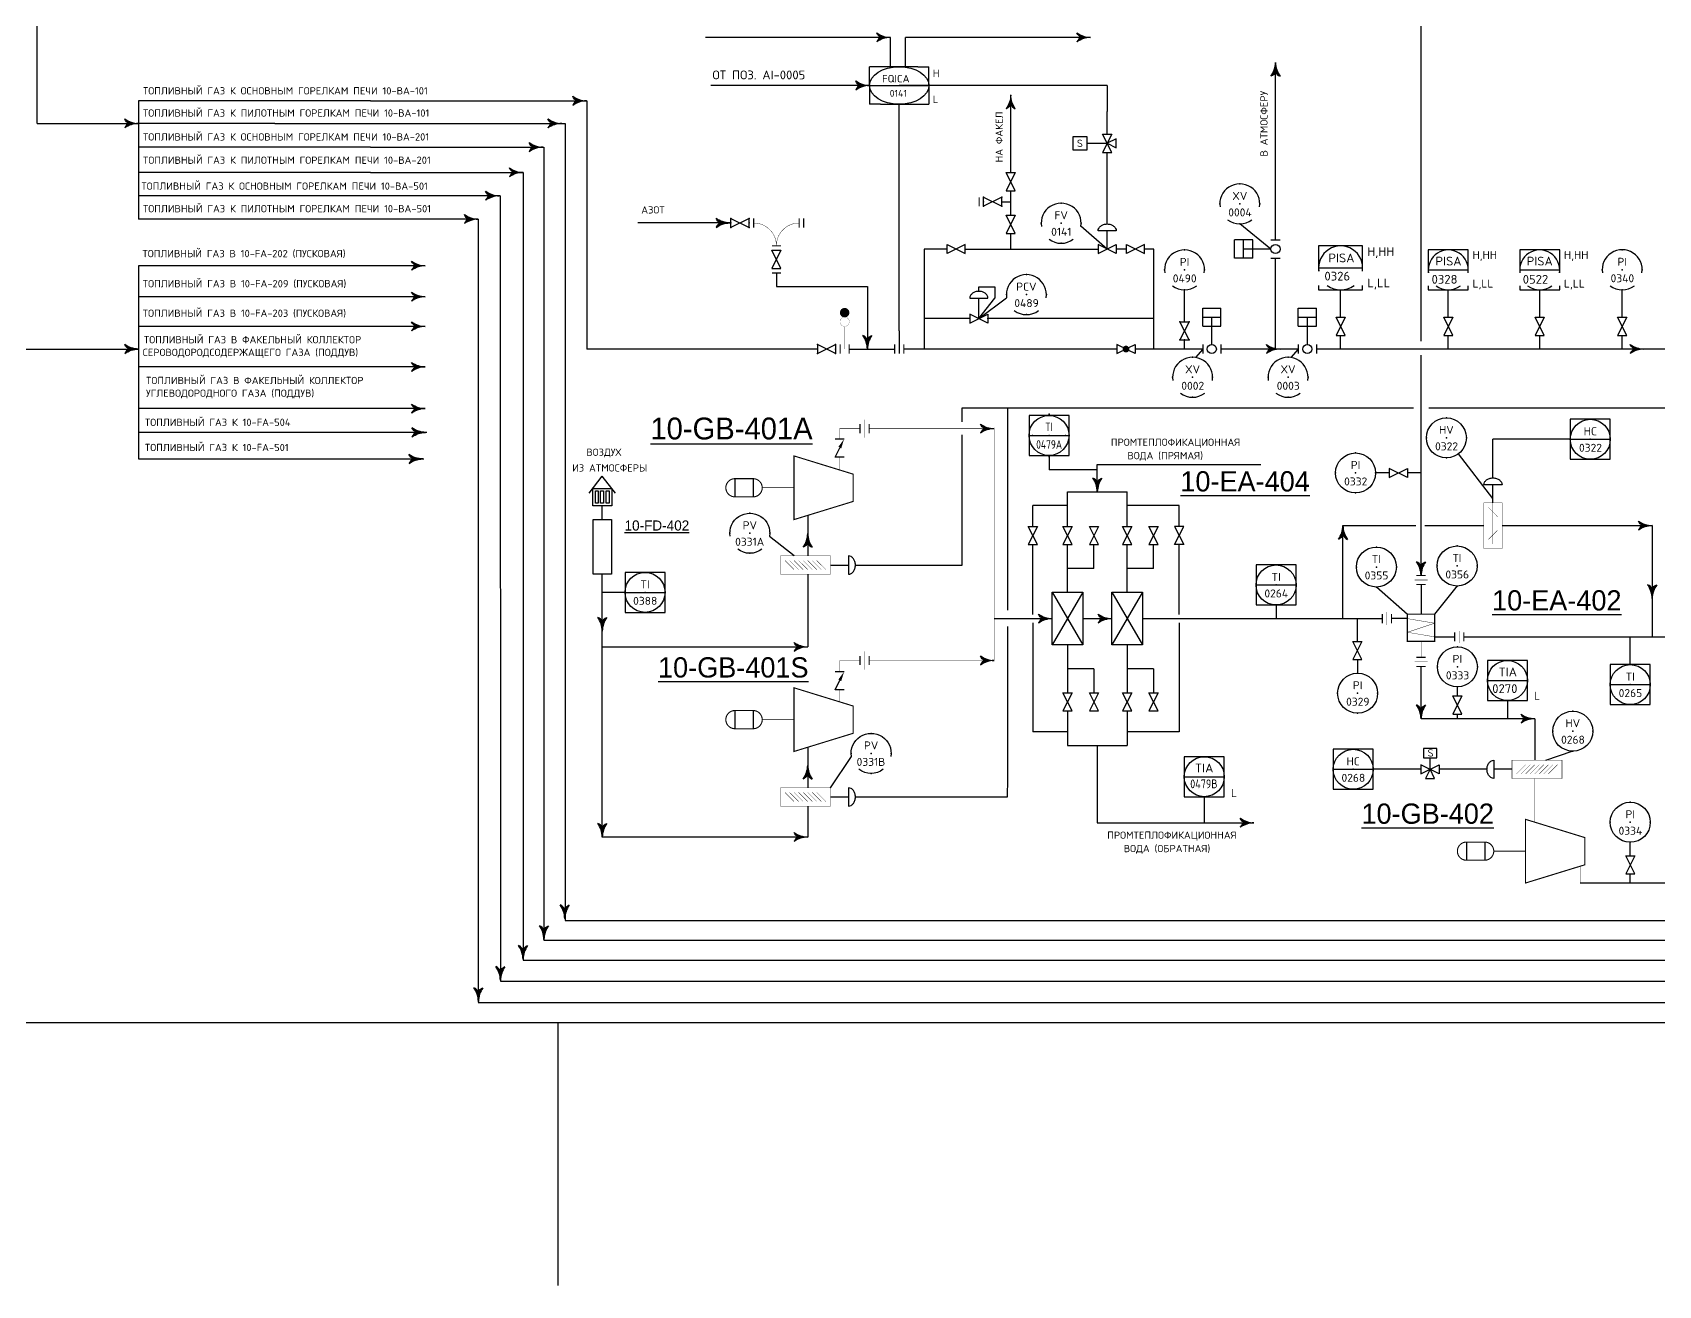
# Model space of a CAD drawing. Extents: x -60 to 179, y 68 to 180.
# Drawn here: x -30.39 to 1.73, y 68.14 to 92.9 of the extents above; entities that cross this region are included whole.
import ezdxf
from ezdxf.enums import TextEntityAlignment as Align

# ---------------------------------------------------------------- set-up
doc = ezdxf.new("R2010")
doc.units = 0
doc.header["$MEASUREMENT"] = 0
doc.linetypes.add('DASH', pattern=[0.15625, 0.09375, -0.0625])
doc.linetypes.add('HIDDEN', pattern=[0.125, 0.0625, -0.0625])
doc.layers.get('0').update_dxf_attribs({"linetype": 'CONTINUOUS'})
for name, color, linetype in [('IN-ATTRIBS', 7, 'CONTINUOUS'), ('IN-INST-TAP', 7, 'CONTINUOUS'), ('IN-INSTRUMENT', 7, 'CONTINUOUS'), ('IN-MIN-PROC', 7, 'CONTINUOUS'), ('IN-PNEUMATIC', 7, 'CONTINUOUS'), ('IN-SOFTWARE', 7, 'CONTINUOUS'), ('IN-TEXT', 1, 'CONTINUOUS'), ('СЛОЙ1', 3, 'CONTINUOUS'), ('СЛОЙ2', 6, 'CONTINUOUS'), ('СЛОЙ3', 5, 'CONTINUOUS'), ('СЛОЙ4', 2, 'CONTINUOUS')]:
    doc.layers.add(name, color=color, linetype=linetype)
doc.styles.add('ATTRIBS', font='SIMPLEX', dxfattribs={"width": 0.9, "height": 0.1})
doc.styles.add('NARROW', font='simplex', dxfattribs={"width": 0.75, "height": 0.1})
doc.styles.add('S1', font='SIMPLEX', dxfattribs={"height": 0.1})

# ---------------------------------------------------------------- blocks, each defined once
blk = doc.blocks.new('PH29B')
at = {"linetype": 'Continuous'}
blk.add_line((-0.25, 0), (0.25, 0), dxfattribs=at)
for points in [[(0.25, -0.038), (0.25, 0.25), (-0.25, 0.25), (-0.25, -0.038)], [(-0.25, -0.199), (-0.25, -0.25), (0.25, -0.25), (0.25, -0.199)]]:
    blk.add_lwpolyline(points)
for start, end in [(351.1529, 188.8471), (232.6037, 307.3963)]:
    blk.add_arc((0, 0), 0.25, start, end)
blk = doc.blocks.new('PH35B')
for start, end in [(351.1529, 188.8471), (232.6037, 307.3963)]:
    blk.add_arc((0, 0), 0.25, start, end)
blk = doc.blocks.new('BUBTEXT')
at = {"layer": 'IN-ATTRIBS'}
for p in [(0, 0.25), (-0.25, 0), (0, 0), (0.25, 0), (0, -0.25)]:
    blk.add_point(p, dxfattribs=at)
at = {"layer": 'IN-ATTRIBS', "flags": 1}
for tag, style, width, p in [('IDNUM', 'ATTRIBS', 0.8, (0.009, 0.584)), ('DWGNO', 'ATTRIBS', 0.8, (0.003, 0.447)), ('FILENO', 'ATTRIBS', 0.8, (-0.003, 0.311)), ('LOC', 'ATTRIBS', 0.8, (-0.08, -0.422)), ('SIG', 'ATTRIBS', 0.8, (-0.087, -0.563)), ('INSTALL', 'ATTRIBS', 0.8, (-0.087, -0.699)), ('SERV', 'ATTRIBS', 0.8, (-0.083, -0.838)), ('DATE', 'ATTRIBS', 0.8, (-0.088, -0.969)), ('CSYS', 'NARROW', 0.75, (-0.087, -1.243)), ('DES', 'NARROW', 0.75, (-0.087, -1.102))]:
    blk.add_attdef(tag, text='', height=0.1, dxfattribs=dict(at, style=style, width=width)).set_placement(p, align=Align.CENTER)
at = {"layer": 'IN-ATTRIBS', "style": 'ATTRIBS', "flags": 1}
blk.add_attdef('SYSCDI', text='', height=0.1, dxfattribs=at).set_placement((-0.312, 0.312), align=Align.RIGHT)
at = {"layer": 'IN-ATTRIBS', "style": 'ATTRIBS'}
blk.add_attdef('SYSCDV', text='', height=0.1, dxfattribs=at).set_placement((-0.312, 0.141), align=Align.RIGHT)
at = {"layer": 'IN-ATTRIBS', "style": 'S1'}
for tag, p in [('A1', (0.323, 0.115)), ('XT', (0.324, 0.257)), ('A2', (0.323, -0.035)), ('A3', (0.323, -0.185)), ('RES', (0.323, -0.342))]:
    blk.add_attdef(tag, p, '', height=0.1, dxfattribs=at)
for tag, p in [('INSTTYPE', (0, 0.05)), ('TAGNUM', (0.002, -0.156)), ('MD', (0.402, -0.565)), ('SZ', (0.402, -0.696))]:
    blk.add_attdef(tag, text='', height=0.1, dxfattribs=at).set_placement(p, align=Align.CENTER)
blk = doc.blocks.new('PF28A')
for points in [[(0.083, 0.021), (0, 0.062), (0, -0.062), (0.083, -0.021)], [(0.167, 0.021), (0.25, 0.062), (0.25, -0.062), (0.167, -0.021)]]:
    blk.add_lwpolyline(points)
at = {"const_width": 0.0469}
blk.add_lwpolyline([(0.102, 0, 1), (0.148, 0, 1)], format="xyb", close=True, dxfattribs=at)
blk = doc.blocks.new('PE2')
for points in [[(0, 0, 0.150368), (0.188, 0.062, 0.150368)], [(0.125, 0, 0.206864), (0.188, 0.062, 0.206864)], [(0.125, 0, -0.206864), (0.188, -0.062, -0.206864)]]:
    blk.add_lwpolyline(points, format="xyb")
blk.add_arc((-0.008, -0.336), 0.336, 54.4623, 88.6678)
for points in [[(0, 0), (0.125, 0), (0.04, 0.003), (0.141, 0.008)], [(0, 0), (0.125, 0), (0.04, -0.003), (0.141, -0.008)], [(0.04, 0.003), (0.141, 0.008), (0.079, 0.011), (0.156, 0.019)], [(0.079, 0.011), (0.156, 0.019), (0.117, 0.024), (0.169, 0.031)], [(0.117, 0.024), (0.169, 0.031), (0.154, 0.041), (0.179, 0.046)], [(0.154, 0.041), (0.179, 0.046), (0.188, 0.062)], [(0.04, -0.003), (0.141, -0.008), (0.079, -0.011), (0.156, -0.019)], [(0.079, -0.011), (0.156, -0.019), (0.117, -0.024), (0.169, -0.031)], [(0.117, -0.024), (0.169, -0.031), (0.154, -0.041), (0.179, -0.046)], [(0.154, -0.041), (0.179, -0.046), (0.188, -0.062)]]:
    blk.add_solid(points)
blk = doc.blocks.new('PD35')
for p, q in [((0.125, 0.25), (-0.125, 0.25)), ((0, 0), (0, 0.25))]:
    blk.add_line(p, q)
blk.add_lwpolyline([(-0.125, 0.25, -0.126822), (-0.116, 0.284, -0.10607), (-0.088, 0.316, -0.085783), (-0.049, 0.336, -0.075445), (0, 0.344, -0.075445), (0.049, 0.336, -0.085783), (0.088, 0.316, -0.10607), (0.116, 0.284, -0.126822), (0.125, 0.25, -0.126822)], format="xyb")
blk = doc.blocks.new('PA27')
for p, q in [((0.125, 0.125), (0.125, -0.125)), ((0.375, 0.125), (0.375, -0.125))]:
    blk.add_line(p, q)
at = {"const_width": 0.015}
blk.add_lwpolyline([(0.125, 0.125), (0.375, 0.125, -1), (0.375, -0.125), (0.125, -0.125, -1)], format="xyb", close=True, dxfattribs=at)
blk = doc.blocks.new('PH29A')
at = {"linetype": 'Continuous'}
blk.add_line((-0.25, 0), (0.25, 0), dxfattribs=at)
blk.add_lwpolyline([(-0.25, 0.25), (-0.25, -0.25), (0.25, -0.25), (0.25, 0.25)], close=True)
blk.add_circle((0, 0), 0.25)
blk = doc.blocks.new('PF35A')
blk.add_lwpolyline([(0, -0.0625), (0.25, 0.0625), (0.25, -0.0625), (0, 0.0625)], close=True)
blk = doc.blocks.new('PF25A')
blk.add_line((0.25, -0.062), (0.25, 0.062))
blk.add_lwpolyline([(0, -0.062), (0, 0.062), (0.132, -0.004)])
blk.add_solid([(0.121, -0.023), (0.25, -0.062), (0.143, 0.016)])
blk = doc.blocks.new('VALVTEXT')
at = {"layer": 'IN-ATTRIBS'}
for p in [(0, 0.0625), (0, 0), (0.25, 0.0625), (0.25, 0), (0, -0.0625), (0.25, -0.0625)]:
    blk.add_point(p, dxfattribs=at)
at = {"layer": 'IN-ATTRIBS', "style": 'S1', "flags": 1}
for tag, p in [('DWGNO', (0.125, 0.4375)), ('IDNUM', (0.125, 0.5625)), ('FILENO', (0.125, 0.3125))]:
    blk.add_attdef(tag, text='', height=0.1, dxfattribs=at).set_placement(p, align=Align.CENTER)
at = {"layer": 'IN-ATTRIBS', "style": 'S1'}
for tag, p in [('MODE', (0.125, 0.078125)), ('SIZE', (0.125, -0.1875))]:
    blk.add_attdef(tag, text='', height=0.1, dxfattribs=at).set_placement(p, align=Align.CENTER)
blk = doc.blocks.new('X1', base_point=(27.875, 16.125))
for p, q in [((28, 16.0625), (27.75, 16.1875)), ((27.75, 16.0625), (28, 16.1875)), ((27.75, 16.1875), (27.75, 16.0625)), ((28, 16.1875), (28, 16.0625))]:
    blk.add_line(p, q)
for p in [(27.75, 16.125), (28, 16.125)]:
    blk.add_point(p)
blk = doc.blocks.new('PF8')
for p, q in [((0, 0.281), (0.25, 0.281)), ((0.125, 0.375), (0.125, 0.438)), ((0.125, 0.438), (0.344, 0.438)), ((0.125, 0), (0.125, 0.281)), ((0.125, 0), (0.344, 0.281)), ((0.344, 0.438), (0.344, 0.281))]:
    blk.add_line(p, q)
blk.add_lwpolyline([(0.25, 0.281, 0.126822), (0.241, 0.316, 0.10607), (0.213, 0.348, 0.085783), (0.174, 0.368, 0.075445), (0.125, 0.375, 0.075445), (0.076, 0.368, 0.085783), (0.037, 0.348, 0.10607), (0.009, 0.316, 0.126822), (0, 0.281, 0.126822)], format="xyb")
blk.add_blockref('X1', (0.125, 0))
blk = doc.blocks.new('PD14')
for points, const_width in [([(0.03, 0.5, 1), (0.095, 0.5, 1)], 0.065), ([(-0.00125, 0.375, 1), (0.12625, 0.375, 1)], 0.0025)]:
    blk.add_lwpolyline(points, format="xyb", close=True, dxfattribs=dict(const_width=const_width))
at = {"const_width": 0.005}
blk.add_lwpolyline([(0.0625, 0.3125), (0.0625, 0)], dxfattribs=at)
blk = doc.blocks.new('PH35A')
blk.add_circle((0, 0), 0.25)
blk = doc.blocks.new('PF33A')
for p, q in [((0, 0.0625), (0, -0.0625)), ((0.25, 0.0625), (0.25, -0.0625))]:
    blk.add_line(p, q)
blk.add_circle((0.125, 0), 0.0625)
blk = doc.blocks.new('PD22')
blk.add_lwpolyline([(-0.09375, 0.09375), (0.09375, 0.09375), (0.09375, -0.09375), (-0.09375, -0.09375), (-0.09375, 0.09375)])
at = {"layer": 'IN-ATTRIBS', "style": 'S1'}
blk.add_attdef('S_TAG', text='', height=0.1, dxfattribs=at).set_placement((0, 0), align=Align.MIDDLE)
blk = doc.blocks.new('PD30')
for points in [[(0.25, -0.0625), (0, 0.0625), (0, -0.0625), (0.25, 0.0625)], [(0.125, 0), (0.0625, -0.125), (0.1875, -0.125)]]:
    blk.add_lwpolyline(points, close=True)

msp = doc.modelspace()

# ---------------------------------------------------------------- linework, layer by layer
at = {"color": 7}
for p, q in [((-13.448, 92.802), (-17.102, 92.802)), ((-13.448, 92.222), (-13.448, 92.802)), ((-13.146, 92.222), (-13.146, 92.802)), ((-9.492, 92.802), (-13.146, 92.802)), ((-13.644, 92.222), (-13.861, 92.222)), ((-13.861, 91.852), (-13.861, 92.222)), ((-12.903, 92.222), (-12.685, 92.222)), ((-12.685, 91.852), (-12.685, 92.222)), ((-13.861, 91.852), (-16.992, 91.852)), ((-13.861, 91.852), (-13.861, 91.481)), ((-9.165, 91.852), (-13.273, 91.852)), ((-12.685, 91.852), (-12.685, 91.481)), ((-9.165, 91.852), (-9.165, 91.339)), ((-13.644, 91.481), (-13.861, 91.481)), ((-13.273, 87.004), (-13.273, 91.481)), ((-12.903, 91.481), (-12.685, 91.481)), ((-9.569, 90.71), (-9.165, 90.71)), ((-12.027, 85.481), (-3.111, 85.481)), ((-12.027, 85.205), (-12.027, 85.481)), ((-11.128, 81.486), (-11.128, 85.481)), ((-2.809, 85.481), (2.156, 85.481)), ((-12.027, 82.375), (-12.027, 84.949)), ((-0.016, 84.861), (-1.544, 84.861)), ((-1.544, 84.097), (-1.544, 84.861)), ((-10.314, 84.542), (-10.314, 84.257)), ((-9.36, 84.257), (-10.314, 84.257)), ((-14.138, 82.375), (-12.027, 82.375)), ((-3.847, 81.942), (-3.235, 81.407)), ((-2.253, 81.962), (-2.696, 81.407)), ((-11.128, 78.42), (-11.128, 81.161)), ((-11.133, 77.793), (-11.128, 78.153)), ((-14.138, 77.793), (-11.133, 77.793)), ((-20.015, 73.338), (-20.015, 68.139)), ((-20.015, 73.338), (-20.015, 68.139))]:
    msp.add_line(p, q, dxfattribs=at)
for p, q in [((-12.903, 92.222), (-13.644, 92.222)), ((-13.644, 91.481), (-12.903, 91.481))]:
    msp.add_line(p, q)
at = {"linetype": 'Continuous'}
msp.add_line((-13.861, 91.852), (-12.685, 91.852), dxfattribs=at)
at = {"color": 5}
for p, q in [((-19.4, 83.793), (-19.139, 84.135)), ((-18.878, 83.793), (-19.139, 84.135)), ((-19.139, 83.274), (-19.139, 83.543))]:
    msp.add_line(p, q, dxfattribs=at)
at = {"color": 7}
msp.add_ellipse((-13.273, 91.852), major_axis=(-0.588, 0), ratio=0.630093, dxfattribs=at)
at = {"layer": 'IN-INST-TAP'}
for p, q in [((-9.165, 88.621), (-9.683, 89.069)), ((-5.93, 88.621), (-6.545, 89.116)), ((-11.7, 87.245), (-11.152, 87.658)), ((-13.273, 87.004), (-13.273, 86.555)), ((-7.278, 86.644), (-7.423, 86.477)), ((-5.391, 86.644), (-5.536, 86.477)), ((-1.544, 83.693), (-2.223, 84.576)), ((-15.348, 82.555), (-15.833, 82.943)), ((-18.69, 81.836), (-19.139, 81.836)), ((-5.828, 81.586), (-5.828, 81.317)), ((1.168, 80.409), (1.168, 80.957)), ((-1.258, 79.7), (-1.258, 79.34)), ((-0.5, 78.518), (0.018, 78.697)), ((-14.632, 77.973), (-14.219, 78.593)), ((-7.247, 77.797), (-7.247, 77.282))]:
    msp.add_line(p, q, dxfattribs=at)
at = {"layer": 'IN-MIN-PROC', "const_width": 0.00719}
for points in [[(-13.958, 85.25), (-13.958, 84.891)], [(-3.089, 82.08), (-2.837, 82.08)], [(-3.639, 81.447), (-3.639, 81.19)], [(-2.211, 81.07), (-2.211, 80.838)], [(-13.958, 80.668), (-13.958, 80.309)], [(-3.089, 80.463), (-2.837, 80.463)]]:
    msp.add_lwpolyline(points, dxfattribs=at)
at = {"layer": 'IN-PNEUMATIC'}
for p, q in [((-9.165, 90.89), (-9.165, 91.339)), ((-9.165, 89.115), (-9.165, 90.53)), ((-2.966, 78.339), (-3.91, 78.339)), ((-1.663, 78.339), (-2.606, 78.339))]:
    msp.add_line(p, q, dxfattribs=at)
at = {"layer": 'IN-SOFTWARE'}
for p, q in [((-11.128, 85.047), (-11.128, 85.047)), ((-11.128, 78.153), (-11.128, 78.42)), ((-2.786, 78.339), (-2.786, 78.565)), ((-57.05, 73.338), (145.352, 73.338))]:
    msp.add_line(p, q, dxfattribs=at)
msp.add_lwpolyline([(-2.654, 78.752), (-2.919, 78.752), (-2.919, 78.565), (-2.654, 78.565)], close=True, dxfattribs=at)
at = {"layer": 'СЛОЙ1'}
for p, q in [((-2.965, 86.799), (-2.965, 98.504)), ((-23.72, 91.549), (-28.302, 91.549)), ((-23.72, 91.549), (-19.442, 91.549)), ((-30.3, 91.102), (-28.302, 91.102)), ((-25.606, 91.102), (-28.302, 91.102)), ((-25.606, 91.102), (-19.875, 91.102)), ((-23.72, 90.633), (-28.302, 90.633)), ((-23.72, 90.633), (-20.291, 90.633)), ((-20.291, 90.633), (-20.291, 78.117)), ((-23.72, 90.134), (-28.302, 90.134)), ((-23.72, 90.134), (-20.704, 90.134)), ((-20.704, 90.134), (-20.704, 77.414)), ((-21.153, 89.672), (-28.302, 89.672)), ((-21.153, 89.672), (-21.151, 74.154)), ((-21.593, 89.211), (-28.302, 89.211)), ((-21.592, 89.211), (-21.593, 73.737)), ((-12.778, 88.621), (-12.778, 86.644)), ((-12.328, 88.621), (-12.778, 88.621)), ((-11.969, 88.621), (-9.344, 88.621)), ((-8.784, 88.621), (-8.985, 88.621)), ((-8.245, 88.621), (-8.425, 88.621)), ((-8.245, 86.644), (-8.245, 88.621)), ((-26.916, 88.29), (-28.302, 88.29)), ((-22.636, 88.29), (-26.916, 88.29)), ((-22.636, 87.679), (-28.302, 87.679)), ((-22.636, 87.091), (-28.302, 87.091)), ((-11.879, 87.245), (-12.778, 87.245)), ((-8.245, 87.245), (-11.52, 87.245)), ((-14.89, 86.644), (-19.442, 86.644)), ((-8.974, 86.644), (-13.183, 86.644)), ((-8.245, 86.644), (-8.615, 86.644)), ((-7.278, 86.644), (-8.245, 86.644)), ((-5.391, 86.644), (-6.918, 86.644)), ((9.256, 86.644), (-5.032, 86.644)), ((-2.965, 84.821), (-2.965, 86.52)), ((-22.636, 86.291), (-28.302, 86.291)), ((-22.636, 85.467), (-28.302, 85.467)), ((-22.607, 84.998), (-28.302, 84.998)), ((-2.965, 82.17), (-2.965, 84.821)), ((-28.302, 84.472), (-22.664, 84.472)), ((-19.139, 80.758), (-19.139, 82.196)), ((-15.081, 82.196), (-15.081, 80.758)), ((-11.398, 81.317), (-10.252, 81.317)), ((-9.647, 81.317), (-9.074, 81.317)), ((-8.468, 81.317), (-3.729, 81.317)), ((-2.121, 80.957), (28.561, 80.957)), ((-19.139, 77.001), (-19.139, 80.758)), ((-19.139, 80.758), (-15.261, 80.758)), ((-2.965, 79.52), (-2.965, 80.373)), ((-0.899, 79.34), (-2.965, 79.34)), ((-0.719, 79.34), (-0.719, 78.518)), ((-20.291, 79.215), (-20.291, 74.963)), ((-20.704, 78.512), (-20.704, 74.569)), ((-15.081, 77.614), (-15.081, 77.001)), ((-15.261, 77.001), (-19.139, 77.001)), ((0.179, 76.093), (4.941, 76.093)), ((-19.875, 75.353), (27.494, 75.353)), ((-20.291, 74.961), (28.02, 74.961)), ((-20.704, 74.569), (74.898, 74.569)), ((-21.151, 74.154), (77.198, 74.157)), ((-21.593, 73.73), (28.561, 73.73))]:
    msp.add_line(p, q, dxfattribs=at)
at = {"layer": 'СЛОЙ1', "color": 3}
for p, q in [((-30.3, 91.102), (-30.3, 93.254)), ((-14.261, 86.644), (-13.363, 86.644))]:
    msp.add_line(p, q, dxfattribs=at)
at = {"layer": 'СЛОЙ1', "linetype": 'Continuous'}
for p, q in [((-28.302, 91.549), (-28.302, 89.211)), ((-19.442, 91.549), (-19.442, 86.644)), ((-19.875, 91.102), (-19.875, 75.353)), ((-28.302, 88.29), (-28.302, 84.998)), ((-32.977, 86.644), (-28.302, 86.644)), ((-28.302, 84.998), (-28.302, 84.472)), ((-28.302, 84.578), (-28.302, 84.538))]:
    msp.add_line(p, q, dxfattribs=at)
at = {"layer": 'СЛОЙ1'}
for points, const_width in [([(-14.441, 86.734), (-14.441, 86.555)], 0.0216), ([(-14.261, 86.734), (-14.261, 86.555)], 0.0216), ([(-13.363, 86.734), (-13.363, 86.555)], 0.0216), ([(-13.183, 86.734), (-13.183, 86.555)], 0.0216), ([(-14.048, 85.161), (-14.048, 84.981)], 0.0216), ([(-13.868, 85.161), (-13.868, 84.981)], 0.0216), ([(-14.452, 85.071), (-14.048, 85.071)], 0.00719), ([(-13.868, 85.071), (-11.398, 85.071)], 0.00719), ([(-11.398, 85.071), (-11.398, 80.489)], 0.00719), ([(-3.055, 82.17), (-2.875, 82.17)], 0.0216), ([(-3.729, 81.407), (-3.729, 81.227)], 0.0216), ([(-2.121, 81.047), (-2.121, 80.868)], 0.0216), ([(-14.452, 80.489), (-14.048, 80.489)], 0.00719), ([(-14.048, 80.579), (-14.048, 80.399)], 0.0216), ([(-13.868, 80.579), (-13.868, 80.399)], 0.0216), ([(-13.868, 80.489), (-11.398, 80.489)], 0.00719), ([(-3.055, 80.373), (-2.875, 80.373)], 0.0216), ([(-0.719, 78.159), (-0.719, 77.306)], 0.00719), ([(0.179, 76.424), (0.179, 76.093)], 0.00719)]:
    msp.add_lwpolyline(points, dxfattribs=dict(at, const_width=const_width))
at = {"layer": 'СЛОЙ2', "color": 5}
for p, q in [((-19.327, 83.889), (-18.951, 83.889)), ((-19.327, 83.544), (-19.327, 83.889)), ((-19.276, 83.844), (-19.218, 83.844)), ((-19.276, 83.601), (-19.276, 83.844)), ((-19.218, 83.844), (-19.218, 83.601)), ((-19.173, 83.844), (-19.115, 83.844)), ((-19.173, 83.601), (-19.173, 83.844)), ((-19.115, 83.844), (-19.115, 83.601)), ((-19.062, 83.844), (-19.004, 83.844)), ((-19.062, 83.601), (-19.062, 83.844)), ((-19.004, 83.844), (-19.004, 83.601)), ((-18.951, 83.889), (-18.951, 83.544)), ((-18.951, 83.544), (-19.327, 83.544)), ((-19.218, 83.601), (-19.276, 83.601)), ((-19.115, 83.601), (-19.173, 83.601)), ((-19.004, 83.601), (-19.062, 83.601)), ((-19.318, 83.274), (-18.959, 83.274)), ((-19.318, 82.196), (-19.318, 83.274)), ((-18.959, 83.274), (-18.959, 82.196)), ((-18.959, 82.196), (-19.318, 82.196))]:
    msp.add_line(p, q, dxfattribs=at)
at = {"layer": 'СЛОЙ2'}
for p, q in [((-15.081, 83.357), (-15.081, 82.555)), ((-2.965, 81.991), (-2.965, 81.407)), ((-9.647, 81.837), (-10.252, 80.796)), ((-10.252, 81.837), (-9.647, 80.796)), ((-9.074, 81.837), (-8.468, 80.796)), ((-8.468, 81.837), (-9.074, 80.796)), ((-3.235, 81.317), (-3.549, 81.317)), ((-2.696, 80.957), (-2.301, 80.957)), ((-15.081, 78.775), (-15.081, 77.973))]:
    msp.add_line(p, q, dxfattribs=at)
for points, const_width in [([(-14.452, 85.071), (-14.452, 84.865)], 0.00719), ([(-14.452, 84.262), (-14.452, 84.505)], 0.00719), ([(-15.98, 83.903), (-15.351, 83.903)], 0.0144), ([(-3.055, 81.991), (-2.875, 81.991)], 0.0216), ([(-3.549, 81.407), (-3.549, 81.227)], 0.0216), ([(-2.301, 81.047), (-2.301, 80.868)], 0.0216), ([(-2.965, 80.868), (-2.965, 80.553)], 0.00719), ([(-2.965, 80.553), (-2.965, 80.643)], 0.00719), ([(-14.452, 80.489), (-14.452, 80.267)], 0.00719), ([(-3.055, 80.553), (-2.875, 80.553)], 0.0216), ([(-14.452, 79.68), (-14.452, 79.908)], 0.00719), ([(-15.98, 79.321), (-15.351, 79.321)], 0.0144), ([(-1.528, 76.722), (-0.899, 76.722)], 0.0144)]:
    msp.add_lwpolyline(points, dxfattribs=dict(at, const_width=const_width))
at = {"layer": 'СЛОЙ2', "const_width": 0.0216}
for points in [[(-14.183, 83.633), (-14.183, 84.172), (-15.351, 84.532), (-15.351, 83.274)], [(-3.235, 81.407), (-2.696, 81.407), (-2.696, 80.868), (-3.235, 80.868)], [(-14.183, 79.051), (-14.183, 79.59), (-15.351, 79.95), (-15.351, 78.692)], [(0.269, 76.452), (0.269, 76.991), (-0.899, 77.35), (-0.899, 76.093)]]:
    msp.add_lwpolyline(points, close=True, dxfattribs=at)
at = {"layer": 'СЛОЙ2'}
for points in [[(-10.252, 81.837), (-9.647, 81.837), (-9.647, 80.796), (-10.252, 80.796)], [(-9.074, 81.837), (-8.468, 81.837), (-8.468, 80.796), (-9.074, 80.796)]]:
    msp.add_lwpolyline(points, close=True, dxfattribs=at)
at = {"layer": 'СЛОЙ2', "linetype": 'HIDDEN', "const_width": 0.00719}
msp.add_lwpolyline([(-3.235, 81.317), (-2.696, 81.227), (-3.235, 81.047), (-2.696, 80.957)], dxfattribs=at)
at = {"layer": 'СЛОЙ3'}
for p, q in [((-5.84, 88.801), (-5.84, 92.305)), ((-11.07, 90.133), (-11.07, 91.664)), ((-11.07, 89.287), (-11.07, 89.773)), ((-16.597, 89.135), (-18.434, 89.135)), ((-11.07, 88.621), (-11.07, 88.928)), ((-5.84, 86.644), (-5.84, 88.441)), ((-15.699, 88.147), (-15.699, 87.877)), ((-15.699, 87.877), (-13.902, 87.877)), ((-13.902, 87.877), (-13.902, 86.644)), ((-7.637, 87.184), (-7.637, 87.812)), ((-4.553, 87.273), (-4.553, 87.812)), ((-2.427, 87.273), (-2.427, 87.812)), ((-0.621, 87.273), (-0.621, 87.812)), ((1.009, 87.273), (1.009, 87.812)), ((-7.637, 86.644), (-7.637, 86.824)), ((-4.553, 86.644), (-4.553, 86.914)), ((-2.427, 86.644), (-2.427, 86.914)), ((-0.621, 86.644), (-0.621, 86.914)), ((1.009, 86.644), (1.009, 86.914)), ((-9.36, 84.362), (-6.131, 84.362)), ((-9.36, 83.824), (-9.36, 84.362)), ((-3.594, 84.195), (-3.864, 84.195)), ((-2.965, 84.195), (-3.235, 84.195)), ((-9.949, 83.553), (-10.634, 83.553)), ((-10.634, 83.141), (-10.634, 83.553)), ((-9.949, 83.824), (-8.771, 83.824)), ((-9.949, 83.141), (-9.949, 83.824)), ((-8.771, 83.141), (-8.771, 83.824)), ((-7.742, 83.553), (-8.771, 83.553)), ((-7.742, 83.141), (-7.742, 83.553)), ((-4.508, 83.154), (-3.071, 83.154)), ((-4.508, 81.317), (-4.508, 82.974)), ((-2.891, 83.154), (-1.723, 83.154)), ((-1.364, 83.154), (1.421, 83.154)), ((1.601, 83.154), (1.601, 80.957)), ((-10.634, 81.398), (-10.634, 82.781)), ((-9.949, 81.837), (-9.949, 82.781)), ((-9.427, 82.309), (-9.427, 82.781)), ((-8.771, 81.837), (-8.771, 82.781)), ((-8.249, 82.309), (-8.249, 82.781)), ((-7.742, 81.398), (-7.742, 82.781)), ((-9.427, 82.309), (-9.949, 82.309)), ((-8.249, 82.309), (-8.771, 82.309)), ((-4.223, 80.868), (-4.223, 81.317)), ((-10.634, 81.235), (-10.634, 79.852)), ((-7.742, 81.235), (-7.742, 79.852)), ((-9.949, 80.796), (-9.949, 79.852)), ((-8.771, 80.796), (-8.771, 79.852)), ((-9.427, 80.324), (-9.949, 80.324)), ((-9.427, 80.324), (-9.427, 79.852)), ((-8.249, 80.324), (-8.771, 80.324)), ((-8.249, 80.324), (-8.249, 79.852)), ((-4.223, 80.508), (-4.223, 80.239)), ((-10.634, 79.852), (-10.634, 79.08)), ((-7.742, 79.852), (-7.742, 79.08)), ((-2.247, 79.789), (-2.247, 79.969)), ((-9.949, 79.493), (-9.949, 78.809)), ((-8.771, 79.493), (-8.771, 78.809)), ((-2.247, 79.34), (-2.247, 79.43)), ((-9.949, 79.08), (-10.634, 79.08)), ((-7.742, 79.08), (-8.771, 79.08)), ((-9.949, 78.809), (-8.771, 78.809)), ((-9.36, 78.809), (-9.36, 77.704)), ((-9.36, 77.704), (-9.36, 77.282)), ((-9.36, 77.282), (-6.265, 77.282)), ((1.168, 76.632), (1.168, 76.901)), ((1.168, 76.093), (1.168, 76.272))]:
    msp.add_line(p, q, dxfattribs=at)
at = {"layer": 'СЛОЙ3', "color": 2}
msp.add_line((-11.247, 89.555), (-11.07, 89.555), dxfattribs=at)
at = {"layer": 'СЛОЙ3', "const_width": 0.0216}
for points in [[(-16.148, 89.045), (-16.148, 89.225)], [(-15.25, 89.225), (-15.25, 89.045)], [(-15.16, 89.225), (-15.16, 89.045)], [(-15.789, 88.686), (-15.609, 88.686)], [(-15.609, 88.147), (-15.789, 88.147)]]:
    msp.add_lwpolyline(points, dxfattribs=at)
at = {"layer": 'СЛОЙ3', "linetype": 'DASH', "const_width": 0.00719}
msp.add_lwpolyline([(-16.148, 89.135, -0.414214), (-15.699, 88.686, -0.414214)], format="xyb", dxfattribs=at)
at = {"layer": 'СЛОЙ3', "const_width": 0.00719}
msp.add_lwpolyline([(-15.699, 88.686, -0.414214), (-15.25, 89.135, -0.414214)], format="xyb", dxfattribs=at)
at = {"layer": 'СЛОЙ4'}
for p, q in [((-6.29, 88.801), (-6.649, 88.801)), ((-6.649, 88.441), (-6.649, 88.801)), ((-6.469, 88.441), (-6.469, 88.801)), ((-6.29, 88.441), (-6.29, 88.801)), ((-6.29, 88.441), (-6.649, 88.441)), ((-5.93, 88.621), (-6.469, 88.621)), ((-7.278, 87.094), (-7.278, 87.453)), ((-7.278, 87.453), (-6.918, 87.453)), ((-6.918, 87.094), (-6.918, 87.453)), ((-5.391, 87.094), (-5.391, 87.453)), ((-5.391, 87.453), (-5.032, 87.453)), ((-5.032, 87.094), (-5.032, 87.453)), ((-7.278, 87.273), (-6.918, 87.273)), ((-7.278, 87.094), (-6.918, 87.094)), ((-7.098, 86.734), (-7.098, 87.273)), ((-5.391, 87.273), (-5.032, 87.273)), ((-5.391, 87.094), (-5.032, 87.094)), ((-5.211, 86.734), (-5.211, 87.273))]:
    msp.add_line(p, q, dxfattribs=at)
for points, const_width in [([(-11.696, 89.465), (-11.696, 89.645)], 0.0216), ([(-1.364, 82.704), (-1.364, 83.603), (-1.723, 83.603), (-1.723, 82.704), (-1.364, 82.704)], 0.00719), ([(-1.454, 83.333), (-1.633, 83.513)], 0.00719), ([(-1.544, 83.603), (-1.544, 82.794)], 0.00719), ([(-1.454, 83.064), (-1.633, 82.884)], 0.00719), ([(-15.62, 82.555), (-14.632, 82.555), (-14.632, 82.196), (-15.62, 82.196), (-15.62, 82.555)], 0.00719), ([(-15.351, 82.286), (-15.53, 82.465)], 0.00719), ([(-15.261, 82.286), (-15.441, 82.465)], 0.00719), ([(-15.171, 82.286), (-15.351, 82.465)], 0.00719), ([(-15.081, 82.286), (-15.261, 82.465)], 0.00719), ([(-14.991, 82.286), (-15.171, 82.465)], 0.00719), ([(-14.902, 82.286), (-15.081, 82.465)], 0.00719), ([(-14.812, 82.286), (-14.991, 82.465)], 0.00719), ([(-14.722, 82.286), (-14.902, 82.465)], 0.00719), ([(-0.18, 78.518), (-1.168, 78.518), (-1.168, 78.159), (-0.18, 78.159), (-0.18, 78.518)], 0.00719), ([(-1.079, 78.249), (-0.899, 78.429)], 0.00719), ([(-0.989, 78.249), (-0.809, 78.429)], 0.00719), ([(-0.899, 78.249), (-0.719, 78.429)], 0.00719), ([(-0.809, 78.249), (-0.629, 78.429)], 0.00719), ([(-0.719, 78.249), (-0.54, 78.429)], 0.00719), ([(-0.629, 78.249), (-0.45, 78.429)], 0.00719), ([(-0.54, 78.249), (-0.36, 78.429)], 0.00719), ([(-0.45, 78.249), (-0.27, 78.429)], 0.00719), ([(-15.62, 77.973), (-14.632, 77.973), (-14.632, 77.614), (-15.62, 77.614), (-15.62, 77.973)], 0.00719), ([(-15.351, 77.704), (-15.53, 77.883)], 0.00719), ([(-15.261, 77.704), (-15.441, 77.883)], 0.00719), ([(-15.171, 77.704), (-15.351, 77.883)], 0.00719), ([(-15.081, 77.704), (-15.261, 77.883)], 0.00719), ([(-14.991, 77.704), (-15.171, 77.883)], 0.00719), ([(-14.902, 77.704), (-15.081, 77.883)], 0.00719), ([(-14.812, 77.704), (-14.991, 77.883)], 0.00719), ([(-14.722, 77.704), (-14.902, 77.883)], 0.00719)]:
    msp.add_lwpolyline(points, dxfattribs=dict(at, const_width=const_width))
for points in [[(-2.606, 78.249), (-2.966, 78.429), (-2.966, 78.249), (-2.606, 78.429)], [(-2.786, 78.339), (-2.876, 78.159), (-2.696, 78.159)]]:
    msp.add_lwpolyline(points, close=True, dxfattribs=at)

# ---------------------------------------------------------------- block references
at = {"layer": 'IN-INSTRUMENT'}
for name, p, xscale, yscale, zscale, values in [('PD22', (-9.704, 90.71), 1.4375, 1.4375, 1.4375, {'S_TAG': 'S'}), ('BUBTEXT', (-6.545, 89.512), 1.58125, 1.58125, 1.58125, {'INSTTYPE': 'XV', 'TAGNUM': '0004'}), ('BUBTEXT', (-10.074, 89.129), 1.58125, 1.58125, 1.58125, {'INSTTYPE': 'FV', 'TAGNUM': '0141'}), ('BUBTEXT', (-7.637, 88.208), 1.58125, 1.58125, 1.58125, {'INSTTYPE': 'PI', 'TAGNUM': '0490'}), ('BUBTEXT', (1.009, 88.21), 1.58125, 1.58125, 1.58125, {'INSTTYPE': 'PI', 'TAGNUM': '0340'}), ('BUBTEXT', (-10.761, 87.719), 1.58125, 1.58125, 1.58125, {'INSTTYPE': 'PCV', 'TAGNUM': '0489'}), ('BUBTEXT', (-7.478, 86.086), 1.58125, 1.58125, 1.58125, {'INSTTYPE': 'XV', 'TAGNUM': '0002'}), ('BUBTEXT', (-5.592, 86.086), 1.58125, 1.58125, 1.58125, {'INSTTYPE': 'XV', 'TAGNUM': '0003'}), ('BUBTEXT', (-10.314, 84.937), 1.3, 1.68125, 1.58125, {'INSTTYPE': 'TI', 'TAGNUM': '0479A'}), ('BUBTEXT', (-2.464, 84.889), 1.58125, 1.58125, 1.58125, {'INSTTYPE': 'HV', 'TAGNUM': '0322'}), ('BUBTEXT', (0.379, 84.861), 1.58125, 1.58125, 1.58125, {'INSTTYPE': 'HC', 'TAGNUM': '0322'}), ('BUBTEXT', (-4.259, 84.195), 1.58125, 1.58125, 1.58125, {'INSTTYPE': 'PI', 'TAGNUM': '0332'}), ('BUBTEXT', (-3.847, 82.337), 1.58125, 1.58125, 1.58125, {'INSTTYPE': 'ТI', 'TAGNUM': '0355'}), ('BUBTEXT', (-2.253, 82.357), 1.58125, 1.58125, 1.58125, {'INSTTYPE': 'ТI', 'TAGNUM': '0356'}), ('BUBTEXT', (-18.294, 81.836), 1.58125, 1.58125, 1.58125, {'INSTTYPE': 'TI', 'TAGNUM': '0388'}), ('BUBTEXT', (-5.828, 81.982), 1.58125, 1.58125, 1.58125, {'INSTTYPE': 'TI', 'TAGNUM': '0264'}), ('BUBTEXT', (-2.247, 80.364), 1.58125, 1.58125, 1.58125, {'INSTTYPE': 'PI', 'TAGNUM': '0333'}), ('BUBTEXT', (1.168, 80.013), 1.58125, 1.58125, 1.58125, {'INSTTYPE': 'TI', 'TAGNUM': '0265'}), ('BUBTEXT', (-4.217, 79.843), 1.58125, 1.58125, 1.58125, {'INSTTYPE': 'PI', 'TAGNUM': '0329'}), ('BUBTEXT', (0.033, 79.092), 1.58125, 1.58125, 1.58125, {'INSTTYPE': 'HV', 'TAGNUM': '0268'}), ('BUBTEXT', (-4.305, 78.339), 1.58125, 1.58125, 1.58125, {'INSTTYPE': 'HC', 'TAGNUM': '0268'}), ('BUBTEXT', (1.168, 77.293), 1.58125, 1.58125, 1.58125, {'INSTTYPE': 'PI', 'TAGNUM': '0334'})]:
    msp.add_blockref(name, p, dxfattribs=dict(at, xscale=xscale, yscale=yscale, zscale=zscale)).add_auto_attribs(values)
for name, p, xscale, yscale, zscale in [('PH35B', (-6.545, 89.512), 1.58125, 1.58125, 1.58125), ('PH35B', (-10.074, 89.129), 1.58125, 1.58125, 1.58125), ('PH29B', (-4.553, 88.247), 1.739375, 1.739375, 1.739375), ('PH35B', (-7.637, 88.208), 1.58125, 1.58125, 1.58125), ('PH29B', (-2.427, 88.208), 1.58125, 1.58125, 1.58125), ('PH29B', (-0.621, 88.208), 1.58125, 1.58125, 1.58125), ('PH35B', (1.009, 88.21), 1.58125, 1.58125, 1.58125), ('PH35B', (-10.761, 87.719), 1.58125, 1.58125, 1.58125), ('PH35B', (-7.478, 86.086), 1.58125, 1.58125, 1.58125), ('PH35B', (-5.592, 86.086), 1.58125, 1.58125, 1.58125), ('PH29A', (-10.314, 84.937), 1.58125, 1.58125, 1.58125), ('PH35A', (-2.464, 84.889), 1.58125, 1.58125, 1.58125), ('PH29A', (0.379, 84.861), 1.58125, 1.58125, 1.58125), ('PH35A', (-4.259, 84.195), 1.58125, 1.58125, 1.58125), ('PH35B', (-16.224, 83.004), -1.58125, 1.58125, 1.58125), ('PH35A', (-3.847, 82.337), 1.58125, 1.58125, 1.58125), ('PH35A', (-2.253, 82.357), 1.58125, 1.58125, 1.58125), ('PH29A', (-18.294, 81.836), 1.58125, 1.58125, 1.58125), ('PH29A', (-5.828, 81.982), 1.58125, 1.58125, 1.58125), ('PH35A', (-2.247, 80.364), 1.58125, 1.58125, 1.58125), ('PH29A', (-1.258, 80.095), 1.58125, 1.58125, 1.58125), ('PH29A', (1.168, 80.013), 1.58125, 1.58125, 1.58125), ('PH35A', (-4.217, 79.843), 1.58125, 1.58125, 1.58125), ('PH35A', (0.033, 79.092), 1.58125, 1.58125, 1.58125), ('PH35B', (-13.828, 78.653), -1.58125, 1.58125, 1.58125), ('PH29A', (-4.305, 78.339), 1.58125, 1.58125, 1.58125), ('PH29A', (-7.247, 78.193), 1.58125, 1.58125, 1.58125), ('PH35A', (1.168, 77.293), 1.58125, 1.58125, 1.58125)]:
    msp.add_blockref(name, p, dxfattribs=dict(at, xscale=xscale, yscale=yscale, zscale=zscale))
ref = msp.add_blockref('BUBTEXT', (-16.224, 83.004), dxfattribs=dict(at, xscale=-1.58125, yscale=1.58125, zscale=1.58125))
ref.add_attrib('INSTTYPE', 'PV', dxfattribs={"layer": 'IN-ATTRIBS', "height": 0.1581, "style": 'S1'}).set_placement((-16.224, 83.083), align=Align.CENTER)
ref.add_attrib('TAGNUM', '0331A', dxfattribs={"layer": 'IN-ATTRIBS', "height": 0.1581, "style": 'S1'}).set_placement((-16.227, 82.757), align=Align.CENTER)
ref = msp.add_blockref('BUBTEXT', (-13.828, 78.653), dxfattribs=dict(at, xscale=-1.58125, yscale=1.58125, zscale=1.58125))
ref.add_attrib('INSTTYPE', 'PV', dxfattribs={"layer": 'IN-ATTRIBS', "height": 0.1581, "style": 'S1'}).set_placement((-13.828, 78.732), align=Align.CENTER)
ref.add_attrib('TAGNUM', '0331B', dxfattribs={"layer": 'IN-ATTRIBS', "height": 0.1581, "style": 'S1'}).set_placement((-13.831, 78.407), align=Align.CENTER)
at = {"layer": 'IN-MIN-PROC', "yscale": 1.4375, "zscale": 1.4375}
for p, xscale, rotation in [((-11.247, 89.555), 1.4375, 180), ((-16.597, 89.135), -1.4375, 180), ((-7.637, 86.824), 1.4375, 90)]:
    msp.add_blockref('VALVTEXT', p, dxfattribs=dict(at, xscale=xscale, rotation=rotation))
at = {"layer": 'IN-MIN-PROC', "xscale": 1.4375, "yscale": 1.4375, "zscale": 1.4375}
msp.add_blockref('VALVTEXT', (-14.89, 86.644), dxfattribs=at)
at = {"layer": 'СЛОЙ1', "xscale": 1.4375, "yscale": 1.4375, "zscale": 1.4375}
for p, rotation in [((-13.448, 92.802), 180), ((-9.492, 92.802), 180), ((-13.861, 91.852), 180), ((-19.453, 91.549), 180), ((-28.302, 91.102), 180), ((-19.941, 91.102), 180), ((-20.314, 90.633), 180), ((-20.704, 90.134), 180), ((-21.173, 89.672), 180), ((-21.592, 89.211), 180), ((-22.636, 88.29), 180), ((-22.636, 87.679), 180), ((-22.636, 87.091), 180), ((-5.75, 86.644), 180), ((1.437, 86.644), 180), ((-22.636, 86.291), 180), ((-22.636, 85.467), 180), ((-11.398, 85.071), 180), ((-15.081, 82.997), 270), ((-2.965, 82.17), 90), ((-19.139, 81.072), 90), ((-10.252, 81.317), 180), ((-9.074, 81.317), 180), ((-15.081, 80.758), 180), ((-11.398, 80.489), 180), ((-2.965, 79.34), 90), ((-0.719, 79.34), 180), ((-15.081, 78.416), 270), ((-19.139, 77.001), 90), ((-15.081, 77.001), 180), ((-19.88, 75.388), 90), ((-20.291, 74.979), 90), ((-20.704, 74.587), 90), ((-21.151, 74.17), 90), ((-21.586, 73.752), 90)]:
    msp.add_blockref('PE2', p, dxfattribs=dict(at, rotation=rotation))
at = {"layer": 'СЛОЙ1', "xscale": -1.4375, "yscale": 1.4375, "zscale": 1.4375}
for p in [(-28.302, 86.644), (-22.629, 84.998), (-22.687, 84.472)]:
    msp.add_blockref('PE2', p, dxfattribs=at)
at = {"layer": 'СЛОЙ2', "xscale": 1.4375, "yscale": 1.4375, "zscale": 1.4375}
for p in [(-16.698, 83.903), (-16.698, 79.321), (-2.247, 76.722)]:
    msp.add_blockref('PA27', p, dxfattribs=at)
at = {"layer": 'СЛОЙ3', "yscale": 1.4375, "zscale": 1.4375}
for p, xscale, rotation in [((-5.84, 92.305), 1.4375, 270), ((-11.07, 91.664), -1.4375, 90), ((-13.902, 86.644), 1.4375, 90), ((-9.36, 83.824), 1.4375, 90), ((1.601, 83.154), 1.4375, 180), ((-4.508, 83.154), 1.4375, 270), ((1.601, 81.716), 1.4375, 90), ((-6.265, 77.282), 1.4375, 180)]:
    msp.add_blockref('PE2', p, dxfattribs=dict(at, xscale=xscale, rotation=rotation))
at = {"layer": 'СЛОЙ3', "xscale": -1.4375, "yscale": 1.4375, "zscale": 1.4375}
msp.add_blockref('PE2', (-16.62, 89.137), dxfattribs=at)
at = {"layer": 'СЛОЙ4', "yscale": 1.4375, "zscale": 1.4375}
for name, p, xscale, rotation in [('PD30', (-9.165, 90.53), 1.4375, 90), ('PF35A', (-11.07, 89.773), 1.4375, 90), ('PF35A', (-11.247, 89.555), 1.4375, 180), ('PF35A', (-16.597, 89.135), -1.4375, 180), ('PF35A', (-11.07, 88.928), 1.4375, 90), ('PF35A', (-11.969, 88.621), 1.4375, 180), ('PF35A', (-8.425, 88.621), 1.4375, 180), ('PF33A', (-5.84, 88.441), 1.4375, 90), ('PF35A', (-15.699, 88.596), -1.4375, 90), ('PF35A', (-7.637, 86.824), 1.4375, 90), ('PF35A', (-4.553, 86.914), 1.4375, 90), ('PF35A', (-2.427, 86.914), 1.4375, 90), ('PF35A', (-0.621, 86.914), 1.4375, 90), ('PF35A', (1.009, 86.914), 1.4375, 90), ('PF25A', (-14.452, 84.505), 1.4375, 90), ('PF35A', (-10.634, 82.781), 1.4375, 90), ('PF35A', (-9.949, 82.781), 1.4375, 90), ('PF35A', (-9.427, 82.781), 1.4375, 90), ('PF35A', (-8.771, 82.781), 1.4375, 90), ('PF35A', (-8.249, 82.781), 1.4375, 90), ('PF35A', (-7.742, 82.781), -1.4375, 270), ('PD35', (-14.632, 82.375), -1.4375, 270), ('PF35A', (-4.223, 80.508), 1.4375, 90), ('PF25A', (-14.452, 79.908), 1.4375, 90), ('PF35A', (-9.949, 79.852), -1.4375, 89.99999999999977), ('PF35A', (-9.427, 79.852), -1.4375, 89.99999999999977), ('PF35A', (-8.771, 79.852), -1.4375, 89.99999999999977), ('PF35A', (-8.249, 79.852), -1.4375, 89.99999999999977), ('PF35A', (-2.247, 79.43), 1.4375, 90), ('PD35', (-1.168, 78.339), 1.4375, 90), ('PD35', (-14.632, 77.793), -1.4375, 270), ('PF35A', (1.168, 76.272), 1.4375, 90)]:
    msp.add_blockref(name, p, dxfattribs=dict(at, xscale=xscale, rotation=rotation))
at = {"layer": 'СЛОЙ4', "xscale": 1.4375, "yscale": 1.4375, "zscale": 1.4375}
for name, p in [('PD35', (-9.165, 88.621)), ('PF35A', (-9.344, 88.621)), ('PF8', (-11.879, 87.245)), ('PD14', (-14.441, 86.644)), ('PF35A', (-14.89, 86.644)), ('PF28A', (-8.974, 86.644)), ('PF33A', (-7.278, 86.644)), ('PF33A', (-5.391, 86.644)), ('PF35A', (-3.594, 84.195)), ('PD35', (-1.544, 83.603))]:
    msp.add_blockref(name, p, dxfattribs=at)

# ---------------------------------------------------------------- texts
at = {"style": 'S1'}
for s, height, p in [('FQICA', 0.1482, (-13.613, 91.913)), ('0141', 0.1348, (-13.462, 91.631))]:
    msp.add_text(s, height=height, dxfattribs=at).set_placement(p)
at = {"layer": 'IN-TEXT', "style": 'S1'}
for s, height, p in [('ОТ ПОЗ. AI-0005', 0.17394, (-16.961, 91.974)), ('ТОПЛИВНЫЙ ГАЗ К ОСНОВНЫМ ГОРЕЛКАМ ПЕЧИ 10-ВА-101', 0.14375, (-28.213, 91.675)), ('ТОПЛИВНЫЙ ГАЗ К ПИЛОТНЫМ ГОРЕЛКАМ ПЕЧИ 10-ВА-101', 0.14375, (-28.213, 91.236)), ('ТОПЛИВНЫЙ ГАЗ К ОСНОВНЫМ ГОРЕЛКАМ ПЕЧИ 10-ВА-201', 0.14375, (-28.213, 90.764)), ('ТОПЛИВНЫЙ ГАЗ К ПИЛОТНЫМ ГОРЕЛКАМ ПЕЧИ 10-ВА-201', 0.14375, (-28.212, 90.304)), ('ТОПЛИВНЫЙ ГАЗ К ОСНОВНЫМ ГОРЕЛКАМ ПЕЧИ 10-ВА-501', 0.14375, (-28.244, 89.792)), ('ТОПЛИВНЫЙ ГАЗ К ПИЛОТНЫМ ГОРЕЛКАМ ПЕЧИ 10-ВА-501', 0.14375, (-28.213, 89.346)), ('АЗОТ', 0.1437, (-18.369, 89.322)), ('ТОПЛИВНЫЙ ГАЗ В 10-FА-202 (ПУСКОВАЯ)', 0.14375, (-28.223, 88.458)), ('ТОПЛИВНЫЙ ГАЗ В 10-FА-209 (ПУСКОВАЯ)', 0.14375, (-28.217, 87.864)), ('ТОПЛИВНЫЙ ГАЗ В 10-FА-203 (ПУСКОВАЯ)', 0.14375, (-28.217, 87.28)), ('ТОПЛИВНЫЙ ГАЗ В ФАКЕЛЬНЫЙ КОЛЛЕКТОР', 0.14375, (-28.195, 86.757)), (' СЕРОВОДОРОДСОДЕРЖАЩЕГО ГАЗА (ПОДДУВ)', 0.14375, (-28.313, 86.506)), ('ТОПЛИВНЫЙ ГАЗ В ФАКЕЛЬНЫЙ КОЛЛЕКТОР', 0.14375, (-28.152, 85.951)), (' УГЛЕВОДОРОДНОГО ГАЗА (ПОДДУВ)', 0.14375, (-28.247, 85.7)), ('ТОПЛИВНЫЙ ГАЗ К 10-FА-504', 0.14375, (-28.175, 85.124)), ('ТОПЛИВНЫЙ ГАЗ К 10-FА-501', 0.14375, (-28.175, 84.627)), ('ПРОМТЕПЛОФИКАЦИОННАЯ', 0.14375, (-9.093, 84.73)), ('ВОЗДУХ', 0.1437, (-19.453, 84.533)), ('ВОДА (ПРЯМАЯ)', 0.14375, (-8.765, 84.466)), ('ИЗ АТМОСФЕРЫ', 0.14375, (-19.732, 84.223)), ('S', 0.144, (-2.836, 78.591)), ('ПРОМТЕПЛОФИКАЦИОННАЯ', 0.14375, (-9.165, 76.966)), ('ВОДА (ОБРАТНАЯ)', 0.14375, (-8.837, 76.702))]:
    msp.add_text(s, height=height, dxfattribs=at).set_placement(p)
at = {"layer": 'IN-TEXT', "color": 7, "style": 'S1'}
for s, height, p in [('H', 0.148, (-12.611, 92.016)), ('L', 0.148, (-12.611, 91.505)), ('H,HH', 0.1739, (-4.027, 88.483)), ('PISA', 0.1739, (-4.794, 88.358)), ('PISA', 0.1739, (-2.679, 88.295)), ('H,HH', 0.1581, (-1.948, 88.422)), ('PISA', 0.1739, (-0.877, 88.295)), ('H,HH', 0.1581, (-0.142, 88.422)), ('0326', 0.1739, (-4.873, 87.998)), ('L,LL', 0.1739, (-4.027, 87.864)), ('0328', 0.1739, (-2.757, 87.935)), ('L,LL', 0.1581, (-1.948, 87.859)), ('0522', 0.1739, (-0.956, 87.935)), ('L,LL', 0.1581, (-0.142, 87.859)), ('TIA', 0.1739, (-1.434, 80.176)), ('0270', 0.1739, (-1.559, 79.847)), ('L', 0.158, (-0.732, 79.713)), ('TIA', 0.1739, (-7.431, 78.278)), ('L', 0.158, (-6.719, 77.793))]:
    msp.add_text(s, height=height, dxfattribs=at).set_placement(p)
at = {"layer": 'IN-TEXT', "style": 'S1'}
for s, height, p in [('В АТМОСФЕРУ', 0.14375, (-5.996, 90.449)), ('НА ФАКЕЛ', 0.1437, (-11.227, 90.331))]:
    msp.add_text(s, height=height, rotation=90, dxfattribs=at).set_placement(p)
at = {"layer": 'IN-TEXT', "color": 4}
for s, height, p in [('%%u10-GB-401A', 0.43125, (-16.586, 84.858)), ('%%u10-ЕА-404', 0.4, (-6.441, 83.83)), ('%%u10-FD-402', 0.2, (-18.06, 83.057)), ('%%u10-ЕА-402', 0.4, (-0.283, 81.478)), ('%%u10-GB-401S', 0.4, (-16.551, 80.153)), ('%%u10-GB-402', 0.4, (-2.833, 77.263))]:
    msp.add_text(s, height=height, dxfattribs=at).set_placement(p, align=Align.CENTER)
at = {"layer": 'IN-TEXT', "color": 7, "style": 'S1', "width": 0.8}
msp.add_text('0479B', height=0.1739, dxfattribs=at).set_placement((-7.525, 77.965))

doc.saveas('drawing.dxf')
